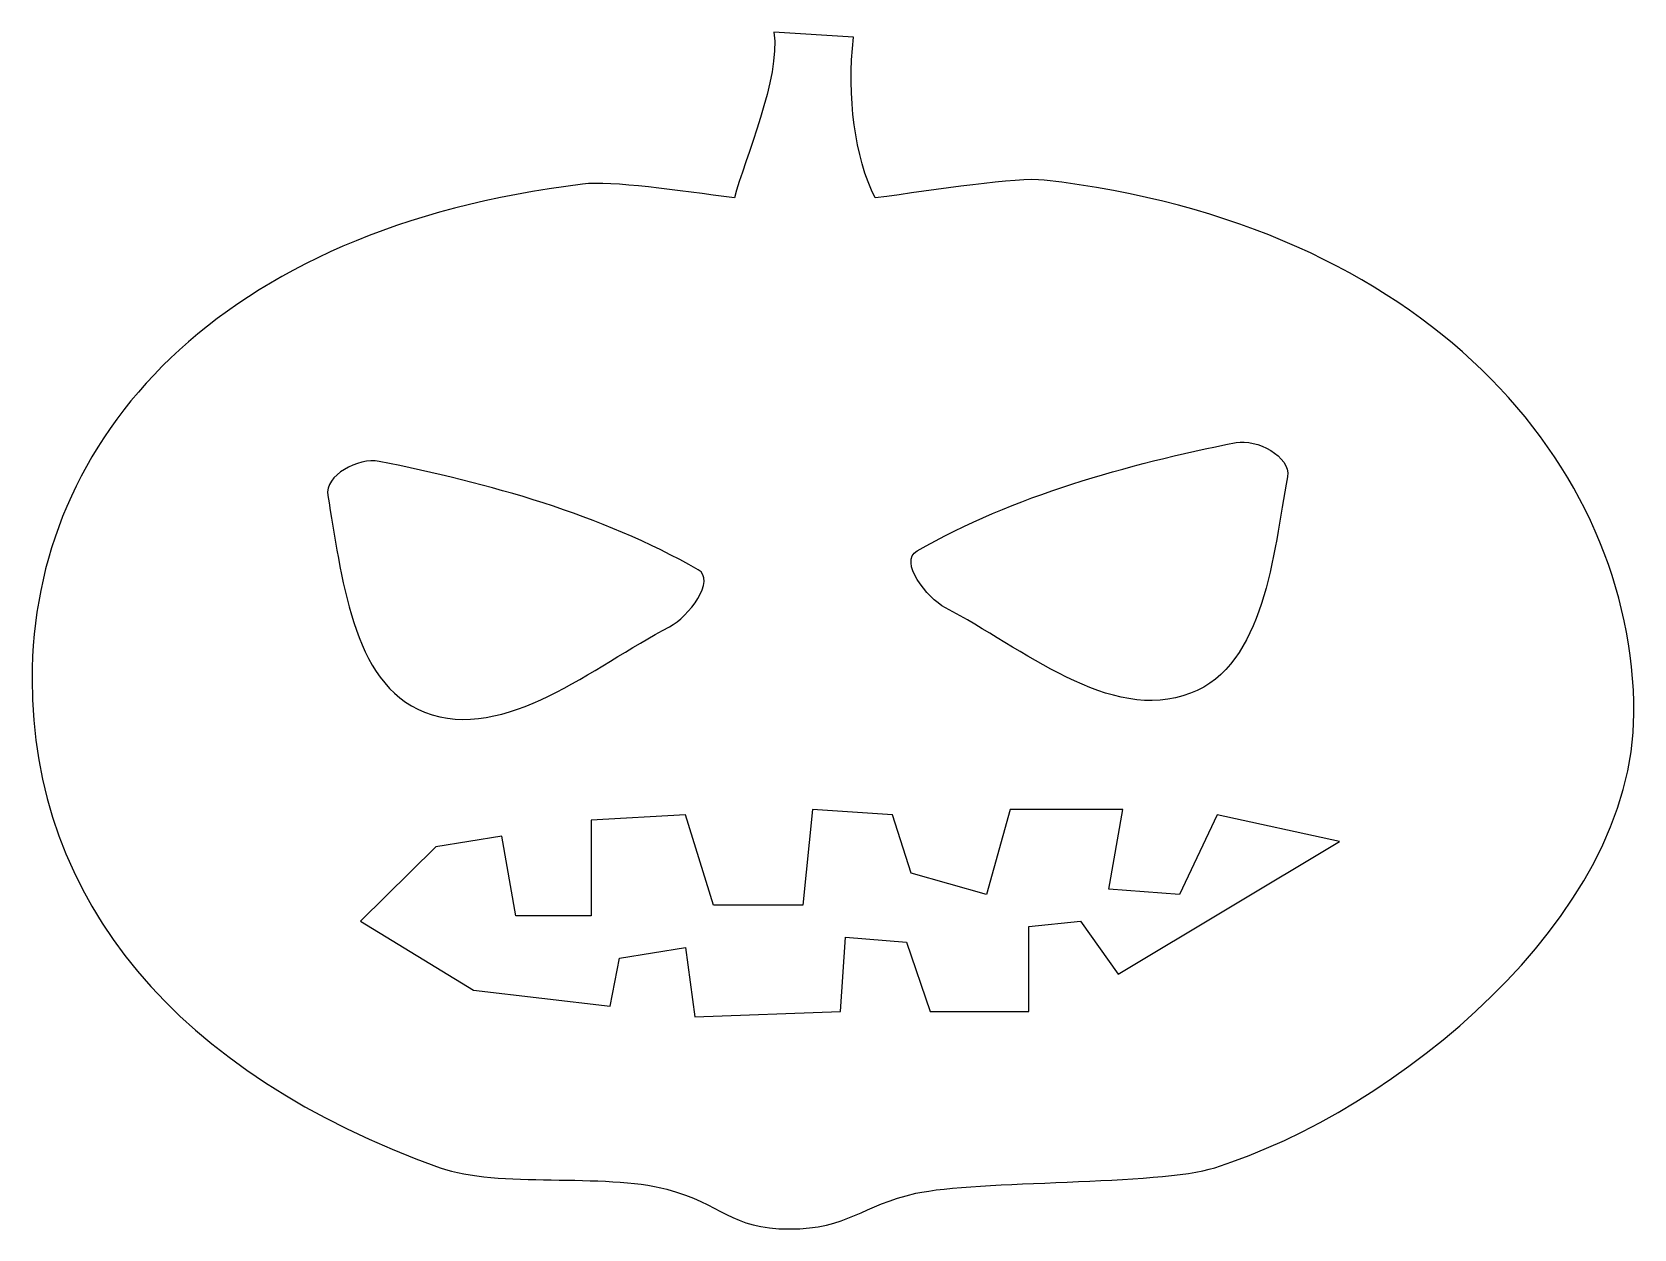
# Model space of a CAD drawing. Header units: inches. Extents: x -20.5 to -12.09, y -0.11 to 6.18.
import ezdxf

# ---------------------------------------------------------------- set-up
doc = ezdxf.new("R2010")
doc.units = ezdxf.units.IN
doc.header["$MEASUREMENT"] = 0
doc.layers.add('Layer 1', color=7, linetype='Continuous')

msp = doc.modelspace()

# ---------------------------------------------------------------- linework, layer by layer
at = {"layer": 'Layer 1', "color": 30}
for points, knots in [([(-16.0699, 5.3066), (-15.7462, 5.3507), (-15.3234, 5.4165), (-15.1833, 5.4005), (-15.1833, 5.4005), (-13.1853, 5.1722), (-12.086, 3.9073), (-12.086, 2.6005), (-12.086, 2.6005), (-12.086, 1.5241), (-13.3455, 0.5125), (-14.2861, 0.2162), (-14.2861, 0.2162), (-14.5824, 0.1228), (-15.534, 0.1524), (-15.8561, 0.0816), (-15.8561, 0.0816), (-16.1399, 0.0192), (-16.211, -0.1055), (-16.5207, -0.1055), (-16.5207, -0.1055), (-16.8304, -0.1055), (-16.8745, 0.0264), (-17.1637, 0.1031), (-17.1637, 0.1031), (-17.4956, 0.1913), (-18.0523, 0.1076), (-18.3543, 0.2159), (-18.3543, 0.2159), (-19.7332, 0.7102), (-20.4965, 1.6176), (-20.4965, 2.7813), (-20.4965, 2.7813), (-20.4965, 4.0448), (-19.5176, 5.1471), (-17.6056, 5.3791), (-17.6056, 5.3791), (-17.4528, 5.3977), (-17.1025, 5.3457), (-16.8086, 5.3071), (-16.8086, 5.3071), (-16.7558, 5.5118), (-16.5657, 5.9367), (-16.6017, 6.1777), (-16.6017, 6.1777), (-16.6017, 6.1777), (-16.1845, 6.1499), (-16.1845, 6.1499), (-16.1845, 6.1499), (-16.2168, 5.8345), (-16.1786, 5.5226), (-16.0699, 5.3066)], [0, 0, 0, 0, 0.076923, 0.076923, 0.076923, 0.076923, 0.153846, 0.153846, 0.153846, 0.153846, 0.230769, 0.230769, 0.230769, 0.230769, 0.307692, 0.307692, 0.307692, 0.307692, 0.384615, 0.384615, 0.384615, 0.384615, 0.461538, 0.461538, 0.461538, 0.461538, 0.538462, 0.538462, 0.538462, 0.538462, 0.615385, 0.615385, 0.615385, 0.615385, 0.692308, 0.692308, 0.692308, 0.692308, 0.769231, 0.769231, 0.769231, 0.769231, 0.846154, 0.846154, 0.846154, 0.846154, 0.923077, 0.923077, 0.923077, 0.923077, 1, 1, 1, 1]), ([(-13.9052, 3.8432), (-13.8859, 3.9494), (-14.0687, 4.0439), (-14.1745, 4.0227), (-14.1745, 4.0227), (-14.7528, 3.9071), (-15.3374, 3.7458), (-15.8501, 3.4543), (-15.8501, 3.4543), (-15.947, 3.3991), (-15.7994, 3.2066), (-15.7005, 3.1551), (-15.7005, 3.1551), (-15.2976, 2.9453), (-14.838, 2.5437), (-14.4139, 2.7063), (-14.4139, 2.7063), (-14.0262, 2.8549), (-13.9795, 3.4347), (-13.9052, 3.8432)], [0, 0, 0, 0, 0.2, 0.2, 0.2, 0.2, 0.4, 0.4, 0.4, 0.4, 0.6, 0.6, 0.6, 0.6, 0.8, 0.8, 0.8, 0.8, 1, 1, 1, 1]), ([(-18.9441, 3.7444), (-18.9634, 3.8505), (-18.7806, 3.9451), (-18.6748, 3.9239), (-18.6748, 3.9239), (-18.0965, 3.8083), (-17.5119, 3.647), (-16.9993, 3.3554), (-16.9993, 3.3554), (-16.9023, 3.3003), (-17.05, 3.1077), (-17.1489, 3.0562), (-17.1489, 3.0562), (-17.5517, 2.8464), (-18.0113, 2.4448), (-18.4354, 2.6074), (-18.4354, 2.6074), (-18.8231, 2.756), (-18.8698, 3.3359), (-18.9441, 3.7444)], [0, 0, 0, 0, 0.2, 0.2, 0.2, 0.2, 0.4, 0.4, 0.4, 0.4, 0.6, 0.6, 0.6, 0.6, 0.8, 0.8, 0.8, 0.8, 1, 1, 1, 1]), ([(-18.376, 1.9009), (-18.376, 1.9009), (-18.0301, 1.9567), (-18.0301, 1.9567), (-18.0301, 1.9567), (-18.0301, 1.9567), (-17.956, 1.5386), (-17.956, 1.5386), (-17.956, 1.5386), (-17.956, 1.5386), (-17.5607, 1.5386), (-17.5607, 1.5386), (-17.5607, 1.5386), (-17.5607, 1.5386), (-17.5607, 2.0403), (-17.5607, 2.0403), (-17.5607, 2.0403), (-17.5607, 2.0403), (-17.0665, 2.0682), (-17.0665, 2.0682), (-17.0665, 2.0682), (-17.0665, 2.0682), (-16.9183, 1.5943), (-16.9183, 1.5943), (-16.9183, 1.5943), (-16.9183, 1.5943), (-16.4488, 1.5943), (-16.4488, 1.5943), (-16.4488, 1.5943), (-16.4488, 1.5943), (-16.3994, 2.0961), (-16.3994, 2.0961), (-16.3994, 2.0961), (-16.3994, 2.0961), (-15.9794, 2.0682), (-15.9794, 2.0682), (-15.9794, 2.0682), (-15.9794, 2.0682), (-15.8806, 1.7616), (-15.8806, 1.7616), (-15.8806, 1.7616), (-15.8806, 1.7616), (-15.4852, 1.6501), (-15.4852, 1.6501), (-15.4852, 1.6501), (-15.4852, 1.6501), (-15.3617, 2.0961), (-15.3617, 2.0961), (-15.3617, 2.0961), (-15.3617, 2.0961), (-14.7687, 2.0961), (-14.7687, 2.0961), (-14.7687, 2.0961), (-14.7687, 2.0961), (-14.8428, 1.6779), (-14.8428, 1.6779), (-14.8428, 1.6779), (-14.8428, 1.6779), (-14.4722, 1.6501), (-14.4722, 1.6501), (-14.4722, 1.6501), (-14.4722, 1.6501), (-14.2745, 2.0682), (-14.2745, 2.0682), (-14.2745, 2.0682), (-14.2745, 2.0682), (-13.6321, 1.9288), (-13.6321, 1.9288), (-13.6321, 1.9288), (-13.6321, 1.9288), (-14.7934, 1.2319), (-14.7934, 1.2319), (-14.7934, 1.2319), (-14.7934, 1.2319), (-14.9911, 1.5107), (-14.9911, 1.5107), (-14.9911, 1.5107), (-14.9911, 1.5107), (-15.2629, 1.4828), (-15.2629, 1.4828), (-15.2629, 1.4828), (-15.2629, 1.4828), (-15.2629, 1.0368), (-15.2629, 1.0368), (-15.2629, 1.0368), (-15.2629, 1.0368), (-15.7817, 1.0368), (-15.7817, 1.0368), (-15.7817, 1.0368), (-15.7817, 1.0368), (-15.9053, 1.3992), (-15.9053, 1.3992), (-15.9053, 1.3992), (-15.9053, 1.3992), (-16.2265, 1.4271), (-16.2265, 1.4271), (-16.2265, 1.4271), (-16.2265, 1.4271), (-16.2512, 1.0368), (-16.2512, 1.0368), (-16.2512, 1.0368), (-16.2512, 1.0368), (-17.0171, 1.0089), (-17.0171, 1.0089), (-17.0171, 1.0089), (-17.0171, 1.0089), (-17.0665, 1.3713), (-17.0665, 1.3713), (-17.0665, 1.3713), (-17.0665, 1.3713), (-17.4124, 1.3156), (-17.4124, 1.3156), (-17.4124, 1.3156), (-17.4124, 1.3156), (-17.4618, 1.0647), (-17.4618, 1.0647), (-17.4618, 1.0647), (-17.4618, 1.0647), (-18.1784, 1.1483), (-18.1784, 1.1483), (-18.1784, 1.1483), (-18.1784, 1.1483), (-18.7714, 1.5107), (-18.7714, 1.5107), (-18.7714, 1.5107), (-18.7714, 1.5107), (-18.376, 1.9009), (-18.376, 1.9009)], [0, 0, 0, 0, 0.03125, 0.03125, 0.03125, 0.03125, 0.0625, 0.0625, 0.0625, 0.0625, 0.09375, 0.09375, 0.09375, 0.09375, 0.125, 0.125, 0.125, 0.125, 0.15625, 0.15625, 0.15625, 0.15625, 0.1875, 0.1875, 0.1875, 0.1875, 0.21875, 0.21875, 0.21875, 0.21875, 0.25, 0.25, 0.25, 0.25, 0.28125, 0.28125, 0.28125, 0.28125, 0.3125, 0.3125, 0.3125, 0.3125, 0.34375, 0.34375, 0.34375, 0.34375, 0.375, 0.375, 0.375, 0.375, 0.40625, 0.40625, 0.40625, 0.40625, 0.4375, 0.4375, 0.4375, 0.4375, 0.46875, 0.46875, 0.46875, 0.46875, 0.5, 0.5, 0.5, 0.5, 0.53125, 0.53125, 0.53125, 0.53125, 0.5625, 0.5625, 0.5625, 0.5625, 0.59375, 0.59375, 0.59375, 0.59375, 0.625, 0.625, 0.625, 0.625, 0.65625, 0.65625, 0.65625, 0.65625, 0.6875, 0.6875, 0.6875, 0.6875, 0.71875, 0.71875, 0.71875, 0.71875, 0.75, 0.75, 0.75, 0.75, 0.78125, 0.78125, 0.78125, 0.78125, 0.8125, 0.8125, 0.8125, 0.8125, 0.84375, 0.84375, 0.84375, 0.84375, 0.875, 0.875, 0.875, 0.875, 0.90625, 0.90625, 0.90625, 0.90625, 0.9375, 0.9375, 0.9375, 0.9375, 0.96875, 0.96875, 0.96875, 0.96875, 1, 1, 1, 1])]:
    msp.add_open_spline(points, degree=3, knots=knots, dxfattribs=at)

doc.saveas('drawing.dxf')
